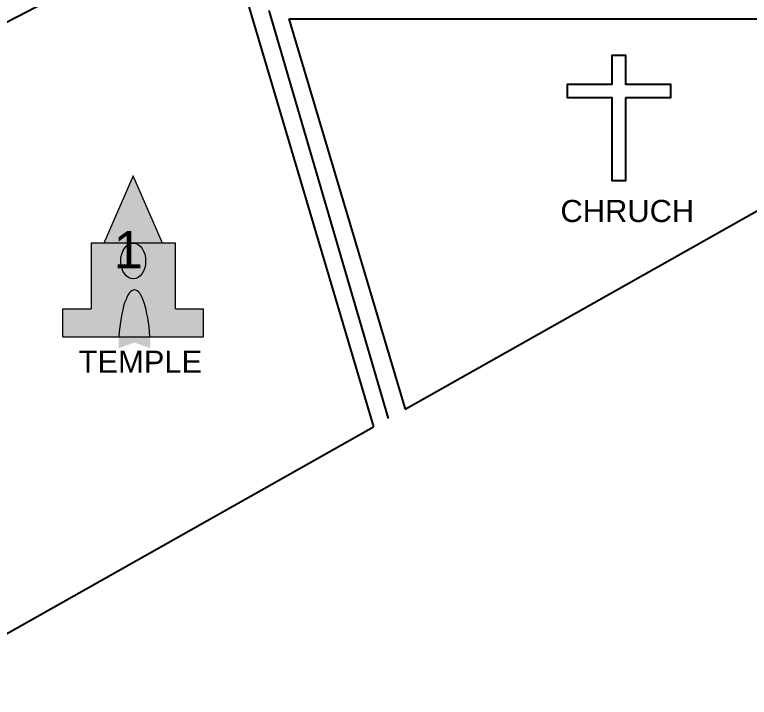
# Model space of a CAD drawing. Header units: metres. Extents: x 368 to 3789, y -155 to 1148.
# Drawn here: x 1333.3 to 1425.2, y 505.2 to 590.6 of the extents above; entities that cross this region are included whole.
import ezdxf

# ---------------------------------------------------------------- set-up
doc = ezdxf.new("R2010")
doc.units = ezdxf.units.M
doc.styles.get("Standard").update_dxf_attribs({"font": 'arial.ttf'})

msp = doc.modelspace()

# ---------------------------------------------------------------- hatches: boundary and pattern name
at = {"lineweight": 18}
h = msp.add_hatch(color=20, dxfattribs=at)
h.dxf.hatch_style = 1
h.paths.add_polyline_path([(1348.121, 570.423), (1344.443, 561.993), (1351.798, 561.993)])
h = msp.add_hatch(color=256, dxfattribs=at)
h.dxf.hatch_style = 1
edge = h.paths.add_edge_path()
edge.add_ellipse((1348.121, 559.759), major_axis=(0, 2.234), ratio=0.697407, start_angle=0, end_angle=360)
edge.add_line((1348.121, 561.993), (1342.846, 561.993))
edge.add_line((1342.846, 561.993), (1342.846, 553.787))
edge.add_line((1342.846, 553.787), (1339.329, 553.787))
edge.add_line((1339.329, 553.787), (1339.329, 550.271))
edge.add_line((1339.329, 550.271), (1346.336, 550.271))
edge.add_ellipse((1348.275, 548.322), major_axis=(0, -7.834), ratio=0.255444, start_angle=104.40193, end_angle=255.59807, ccw=False)
edge.add_line((1350.213, 550.271), (1356.912, 550.271))
edge.add_line((1356.912, 550.271), (1356.912, 553.787))
edge.add_line((1356.912, 553.787), (1353.396, 553.787))
edge.add_line((1353.396, 553.787), (1353.396, 561.993))
edge.add_line((1353.396, 561.993), (1348.121, 561.993))
at = {"lineweight": 18, "true_color": 0xffffff}
h = msp.add_hatch(color=7, dxfattribs=at)
h.dxf.hatch_style = 1
edge = h.paths.add_edge_path()
edge.add_ellipse((1348.121, 559.759), major_axis=(0, 2.234), ratio=0.697407, start_angle=0, end_angle=360)
at = {"lineweight": 18}
h = msp.add_hatch(color=3, dxfattribs=at)
h.dxf.hatch_style = 1
edge = h.paths.add_edge_path()
edge.add_ellipse((1348.275, 548.322), major_axis=(0, -7.834), ratio=0.255444, start_angle=104.40193, end_angle=255.59807)
edge.add_line((1346.336, 550.271), (1350.213, 550.271))

# ---------------------------------------------------------------- linework, layer by layer
for p, q in [((1259.185, 551.903), (1362.608, 605.363)), ((1367.602, 590.088), (1438.081, 590.088))]:
    msp.add_line(p, q)
at = {"color": 5}
msp.add_line((1365.083, 591.096), (1380.031, 540.031), dxfattribs=at)
at = {"lineweight": 18}
for p, q in [((1353.396, 561.993), (1342.846, 561.993)), ((1353.396, 561.993), (1348.121, 561.993)), ((1353.396, 553.787), (1353.396, 561.993)), ((1353.396, 553.787), (1356.912, 553.787)), ((1356.912, 550.271), (1356.912, 553.787)), ((1339.329, 550.271), (1356.912, 550.271))]:
    msp.add_line(p, q, dxfattribs=at)
at = {"lineweight": 20}
for p, q in [((1342.846, 561.993), (1342.846, 553.787)), ((1339.329, 550.271), (1339.329, 553.787)), ((1339.329, 553.787), (1342.846, 553.787))]:
    msp.add_line(p, q, dxfattribs=at)
for points in [[(1362.608, 631.056), (1362.608, 591.448), (1378.197, 538.997)], [(1367.602, 590.088), (1382.129, 541.214)]]:
    msp.add_lwpolyline(points)
msp.add_lwpolyline([(1409.723, 580.172), (1409.723, 569.785), (1408.021, 569.785), (1408.021, 580.172), (1402.436, 580.172), (1402.436, 581.89), (1408.021, 581.89), (1408.021, 585.541), (1409.723, 585.541), (1409.723, 581.89), (1415.324, 581.89), (1415.324, 580.172)], close=True)
at = {"elevation": 845.657}
for points in [[(1382.129, 541.214), (1446.085, 577.276)], [(1232.382, 573.147), (1318.172, 505.152), (1378.197, 538.997)]]:
    msp.add_lwpolyline(points, dxfattribs=at)
at = {"lineweight": 18}
msp.add_lwpolyline([(1351.798, 561.993), (1348.121, 570.423), (1344.443, 561.993)], dxfattribs=at)
msp.add_ellipse((1348.121, 559.759), major_axis=(0, 2.234), ratio=0.697407, dxfattribs=at)
msp.add_ellipse((1348.275, 548.322), major_axis=(0, -7.834), ratio=0.255444, start_param=1.822157, end_param=4.461028, dxfattribs=at)

# ---------------------------------------------------------------- texts
for s, p in [('CHRUCH', (1401.571, 564.64)), ('TEMPLE', (1341.289, 545.77))]:
    msp.add_text(s, height=2.7651).set_placement(p)
at = {"lineweight": 18, "insert": (1345.676, 563.518), "char_height": 4.689, "attachment_point": 1}
msp.add_mtext_dynamic_manual_height_columns('1', width=8.28274, gutter_width=23.445, heights=[0], dxfattribs=at)

doc.saveas('drawing.dxf')
